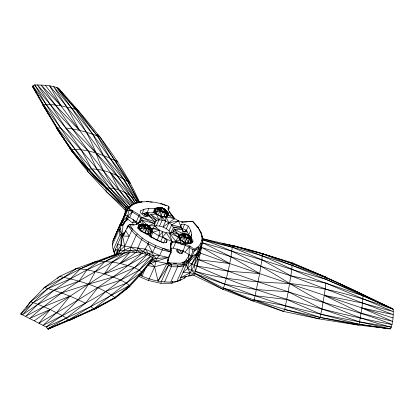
<?xml version="1.0" encoding="UTF-8"?>
<svg xmlns="http://www.w3.org/2000/svg" width="414" height="414" viewBox="0 0 414 414"><rect width="100%" height="100%" fill="white"/><g stroke="black" fill="none" stroke-linecap="round" stroke-linejoin="round"><path stroke-width="0.62" d="M172.824 216.703L174.589 219.022L174.589 218.53L169.326 211.864L167.184 216.563M22.196 313.791L21.368 314.749L20.7 313.926L30.553 301.702L47.915 288.558L70.406 278.85L86.919 269.918L104.871 261.601L119.185 253.891L121.012 245.414L122.647 234.94L119.092 229.786C119.087 221.449 127.419 215.389 126.348 206.933L109.493 187.801L91.468 168.607L57.303 128.102L42.921 105.094L32.592 86.578L32.856 85.884L34.729 84.875C42.668 85.191 51 85.067 58.436 88.192C89.626 122.917 120.764 158.898 139.44 202.187M222.411 243.551C282.519 255.071 337.752 282.42 392.508 308.678L393.181 309.227C393.409 315.81 393.077 322.661 390.625 328.84L358.208 325.068L320.146 317.44L255.096 295.725L224.905 284.242L194.989 273.576L190.062 272.852L187.62 268.474L188.67 262.512L188.028 261.167L189.131 254.574L189.234 247.127L190.207 246.206L194.083 249.181L194.544 250.77C191.739 256.261 190.088 263.666 183.718 266.083C178.698 266.502 173.171 267.848 168.462 265.457L166.94 263.501L155.964 261.275L150.981 261.032M182.641 234.769L183.117 233.687L182.579 229.558L181.135 227.214L180.442 225.216L181.679 224.186L184.644 224.331L188.282 226.096L190.709 230.287L191.734 234.257L191.294 238.009L193.048 241.015L191.237 243.592L185.477 243.023L180.442 240.058L175.702 241.248L172.038 241.548L170.335 243.23L170.853 244.032L171.168 252.323L169.088 257.022L168.41 257.477L156.616 258.512L153.356 255.635L143.141 251.376L136.837 250.501L117.835 250.315L115.439 249.192L116.758 254.098L117.835 250.315L121.012 245.414C120.784 239.887 122.135 234.277 120.51 228.875C120.541 225.904 121.571 223.156 122.984 220.584C124.19 210.591 131.341 201.287 142.183 201.887L136.46 203.134L132.076 205.163L128.868 208.475L129.184 210.1L127.512 216.134L125.023 221.583L120.619 223.363L114.6 237.243L124.842 214.235L125.09 214.312L125.261 208.299L126.348 206.933L128.563 206.705L128.945 207.709M139.735 275.025C149.33 279.75 160.068 282.281 170.785 282.1L177.58 266.771L177.642 265.001L183.681 264.215L186.497 264.613L187.62 268.474L191.496 270.373L195.475 271.372C226.096 280.299 258.005 282.162 289.702 283.512C325.254 287.109 359.719 296.978 393.181 309.227L326.103 279.409L292.144 265.41L262.409 253.73L232.513 245.6L202.907 238.754C201.375 251.179 198.078 263.661 193.975 275.424L188.546 276.014L180.706 277.675L190.062 272.852C194.238 266.647 196.572 259.521 200.35 253.099L199.527 251.707L199.025 249.694M113.762 250.398L113.695 251.603L115.263 254.884M122.974 224.331L122.575 231.561L123.884 234.293M154.81 226.137L156.357 225.811L159.566 226.06L163.023 227.069L165.662 221.097L165.952 217.029L168.286 215.503L171.945 215.156L174.589 219.022M150.127 227.353L152.14 228.828L152.921 232.264L159.059 235.871L165.569 238.645L163.654 242.956L157.144 240.187L159.059 235.871L159.473 230.127L156.751 228.021L154.929 225.728L154.246 223.524L154.753 221.645L156.378 220.383C160.663 219.027 165.207 220.621 168.948 222.763C173.818 225.371 174.294 231.266 178.786 234.34L178.284 237.077L175.702 241.248L175.733 242.454L173.233 248.105L170.842 248.302M171.018 248.524L170.496 247.608L171.324 250.594L163.002 248.364L159.581 255.521L156.616 258.512L154.598 266.771L158.029 281.08L166.94 263.501L168.41 257.477L170.822 252.033L170.335 243.23M125.09 214.312L125.214 213.21M225.594 244.27C261.032 251.495 291.891 271.6 325.89 283.16L324.297 295.342L321.906 308.999L320.146 317.44L318.966 318.868L283.518 311.437L253.254 301.097L223.063 289.376L193.975 275.424M115.718 254.745C112.675 250.408 111.242 244.457 113.477 239.478L120.619 223.363L120.976 225.092L122.554 225.733M151.426 230.443L152.14 228.828C159.121 228.554 165.015 234.764 172.053 232.497L178.284 237.077L180.442 240.058L180.639 243.96L185.772 244.213L190.207 246.206M148.248 228.399L148.828 226.458L148.59 225.495C145.961 223.513 142.83 224.792 140.067 225.682L138.649 228.29L139.052 229.366M165.76 217.159L161.01 216.305L155.064 213.691L154.256 211.538L155.68 208.93C158.438 208.045 161.569 206.767 164.198 208.744L164.317 210.617L165.44 212.056L166.687 216.196L166.262 217.272M188.008 237.791L188.582 235.856L188.344 234.888C185.715 232.911 182.584 234.189 179.826 235.074L178.403 237.683L179.826 235.074L184.706 233.724L187.501 235.447L189.653 236.089L191.175 238.221L191.785 240.746L190.409 243.416L183.345 242.206M179.407 239.385L183.35 234.07L184.484 235.488L185.156 242.449L180.871 240.462M139.647 229.993L143.591 224.678L144.729 226.096L145.402 233.056L150.649 234.024L152.026 231.354L151.415 228.828L148.59 225.495L147.741 226.049L146.83 228.109M147.42 265.457L154.598 266.771L166.94 263.501L167.654 262.248L168.022 259.852M200.935 246.107L201.608 247.401C196.893 256.675 191.661 266.14 183.055 272.371L190.062 272.852L188.546 276.014L194.989 273.576L223.063 289.376C227.69 275.305 230.867 260.225 232.456 245.424L262.233 253.772L292.268 262.792L291.823 269.473L288.227 291.751L284.723 309.46L283.518 311.437L223.808 288.299L194.989 273.576L191.496 270.373L191.961 263.889L198.886 248.255L201.463 245.124L202.72 241.362L202.591 237.087L201.09 232.477L198.28 227.7L192.505 221.211L181.596 222.121L187.49 221.852M177.642 265.001L171.598 264.856L168.746 263.702L167.654 262.248L168.41 257.477L159.581 255.521L145.226 249.104L124.723 246.242L121.012 245.414L117.783 243.893L117.835 250.315L116.758 254.098M165.569 238.645L167.033 240.43L166.697 242.216L163.934 242.889L157.636 240.446L151.721 237.31L146.189 233.429L141.666 231.69L137.929 228.047L139.021 224.859L143.622 224.429L142.064 220.212L141.769 217.547L139.358 214.83L128.868 208.475L127.253 208.785L127.569 210.41L125.489 215.109L122.984 220.584L121.939 220.631L122.006 222.582L124.076 223.539L123.481 224.983M182.853 241.678L185.772 244.213L183.035 251.117L173.233 248.105M178.455 221.335L178.543 220.895L174.589 218.53L168.286 215.503L168.379 213.867L167.851 212.108L164.581 209.474M200.474 246.879L199.527 251.707L197.395 258.496L196.966 266.078C259.04 294.245 325.295 311.54 392.017 324.555C358.389 310.655 322.687 303.177 288.227 291.751C258.02 282.079 228.073 271.62 198.668 259.718L196.143 257.13L198.363 251.407M186.579 243.235L188.406 242.966L190.109 237.3L189.653 236.089L188.344 234.888L187.501 235.447L186.357 238.019M171.412 214.85L169.647 212.532L168.032 208.904L168.721 206.265C161.698 203.616 154.277 201.556 146.722 201.69L147.948 201.809M168.721 206.265L169.135 207.885L168.57 210.064L168.032 208.904M172.985 232.057L174.206 229.361L183.117 233.687L178.786 234.34L172.053 232.497L173.699 231.219L174.206 229.361L182.579 229.558L173.502 227.151L170.827 233.098L169.01 230.815L166.304 228.719L163.023 227.069L174.589 218.53L165.952 217.029L161.424 216.822L156.311 214.038C150.862 214.126 145.795 216.346 140.75 218.147L138.747 222.67M148.331 264.391L152.471 259.635L156.616 258.512L152.611 257.953C142.54 250.128 128.744 252.706 117.017 253.834L76.393 268.52L47.915 288.558L33.311 302.603L20.7 313.926L38.921 323.267C74.494 301.884 111.428 281.965 141.93 253.363C144.351 249.709 147.57 246.418 148.491 241.947C140.496 237.941 134.855 230.996 128.112 225.387L124.009 234.267M167.654 262.248L169.088 257.022M182.496 230.588L184.923 231.866L186.491 231.498L186.838 230.298M143.591 232.813L145.402 233.056L146.649 228.854L147.679 228.052L150.349 227.907L151.415 228.828L150.204 227.4M159.804 216.144L161.01 216.305L162.661 211.657L165.962 211.156L167.028 212.077L167.639 214.602L167.184 215.673L166.687 216.196L161.822 217.179M185.156 242.449L186.807 237.802L190.109 237.3L191.175 238.221L188.344 234.888M177.254 248.726L176.706 250.563L177.073 251.546C178.32 252.913 180.364 253.891 182.191 253.187L183.578 250.843M177.073 251.546L177.844 249.202M142.261 237.993L135.989 252.457C102.708 276.097 67.306 296.59 34.388 320.757M177.58 266.771C186.491 264.779 190.057 259.418 192.893 251.169L194.544 250.77C198.394 246.796 203.181 242.293 201.68 236.151C200.464 230.2 196.65 225.433 192.505 221.211L189.188 221.707M139.358 214.83L136.403 221.728L137.878 223.384M26.512 307.442L30.553 301.702L44.355 287.528L80.435 268.789L95.499 261.689L99.169 261.244L104.871 261.601L112.22 262.155L120.184 263.418L129.67 252.519L130.431 250.434L130.85 247.287L136.17 235.287L137.293 234.013M146.618 234.371L148.243 234.64L150.349 227.907L149.894 226.696L147.741 226.049L144.947 224.331L140.067 225.682L138.649 228.29L140.067 225.682M178.134 252.519L179.298 249.564M190.409 243.416L191.785 240.746L190.109 237.3L188.463 236.761L189.653 236.089M170.785 282.1L176.975 281.297L183.718 266.083C183.185 261.431 188.111 258.859 189.131 254.574L183.035 251.117M154.246 225.273L156.378 220.383L150.717 214.561L158.971 219.834L156.357 225.811M154.277 222.732L154.753 221.645L148.636 215.601L146.339 216.134L143.637 215.373L141.008 213.443L140.134 211.005L144.01 209.256L148.895 208.423L154.867 208.552L157.636 207.285L161.331 207.994M159.566 226.06L162.195 220.082L161.424 216.822L158.971 219.834L156.311 214.038M112.779 241.243L119.574 225.915L124.076 223.539L125.023 221.583L122.984 220.584L132.257 211.885L132.873 210.742L129.184 210.1L127.569 210.41M112.297 245.119L119.092 229.786L120.51 228.875M113.229 249.906L119.972 234.691L121.416 233.548L123.496 233.91M127.124 220.129L128.619 216.75M114.135 252.136L121.224 236.135L122.647 234.94L123.724 234.836L122.642 236.037L121.224 236.135L119.972 234.691L119.092 229.786M136.403 221.728L129.753 217.536L132.257 211.885L129.184 210.1M127.057 228.549L128.097 226.199M124.143 222.986L127.647 218.949L132.568 223.042L133.686 220.527L133.044 219.436M144.01 209.256L142.095 213.572L146.986 212.734L152.957 212.863L154.619 212.103M137.588 228.093L139.021 224.859M140.403 226.06L141.117 224.44L137.246 223.907L136.17 224.238L142.064 220.212L154.246 223.524L148.673 225.666M146.986 212.734L148.895 208.423M148.931 212.636L148.171 214.348L148.688 216.155M144.269 227.126L144.729 226.096L143.073 225.578L139.114 227.281L139.389 229.806M144.838 227.472L145.754 225.418L146.779 224.631L147.663 225.568M145.236 227.638L146.365 225.097M152.957 212.863L154.867 208.552M147.927 228.492L148.828 226.458M156.916 208.899L157.636 207.285M160.451 210.721L161.362 208.666L162.386 207.88L163.354 209.303L165.507 209.945L167.028 212.077L165.579 210.969M160.849 210.886L161.977 208.345L160.56 207.58L155.68 208.93L154.256 211.538L155.68 208.93M149.62 236.347L150.556 234.231L150.991 237.683M157.144 240.187L151.012 236.575L152.921 232.264L159.473 230.127M162.21 211.875L163.354 209.303L164.198 208.744L165.507 209.945L167.639 214.602L166.687 216.196L165.962 211.156L164.317 210.617L165.507 209.945M163.763 211.233L164.436 209.707M167.132 213.727L167.851 212.108M146.064 267.056L142.028 276.169L141.303 273.152M160.668 241.491L162.583 237.175L166.185 232.782L172.038 241.548L172.146 242.749L170.899 245.574M138.975 276.438L148.336 280.485L149.123 278.715M149.211 278.922L154.598 266.771L150.887 263.32L150.489 261.581M166.076 242.583L167.033 240.43M180.721 226.344L181.679 224.186M178.305 235.421L178.786 234.34L173.699 231.219M181.544 228.59L182.729 228.647L184.644 224.331M161.32 281.577L168.462 265.457L168.746 263.702L167.515 261.363M148.336 280.485L160.772 283.285L161.553 281.515M189.234 236.301L188.794 234.598L186.372 230.407L188.282 226.096M184.028 236.518L184.484 235.488L182.833 234.971L178.874 236.673L179.143 239.204M164.596 281.955L171.391 266.621L171.598 264.856L170.847 263.454L168.182 262.321L171.598 264.856L168.462 265.457L158.029 281.08M184.597 236.865L185.508 234.81L186.533 234.024L187.501 235.447M184.996 237.031L186.124 234.49M188.794 234.598L190.709 230.287M187.682 237.884L188.582 235.856M190.3 237.491L191.734 234.257M160.772 283.285L171.841 283.238L172.628 281.468M192.329 242.635L193.048 241.015M176.975 281.297L179.402 280.614L186.497 264.613L186.378 259.863L188.028 261.167L192.132 256.214L196.412 253.844L188.67 262.512L186.403 262.761L184.815 261.436L182.222 262.849L183.681 264.215M179.402 280.614L184.551 278.11L185.234 276.568M200.997 245.248L202.72 241.362L201.804 240.363M166.304 228.719L168.948 222.763L165.952 217.029M169.01 230.815L171.707 224.895L178.543 220.895L182.662 221.925M179.604 253.223L180.97 250.366M113.477 239.478L114.352 237.822M178.403 237.683L179.826 235.074M181.089 253.466L182.657 250.641M124.009 234.334L124.857 232.828M125.426 231.819L125.991 230.815M114.657 237.279L115.278 236.187M161.362 208.666L159.204 207.926L155.648 212.351L155.064 213.691L154.727 210.529L158.686 208.827L161.362 208.666L160.56 207.58M165.962 211.156L164.26 216.822L164.089 212.403L163.292 211.3L165.44 212.056C163.194 212.925 160.673 211.72 159.136 210.038L158.686 208.827L160.337 209.344L161.01 216.305M182.191 253.187L182.61 252.452M122.642 236.037L125.701 230.831L129.173 236.197L122.642 236.037L124.723 246.242L123.838 253.063C110.621 264.991 93.812 271.47 79.053 281.163C61.665 292.196 45.442 304.916 29.834 318.325L50.229 309.522C56.413 313.15 63.947 315.24 68.905 320.591L94.361 309.284L115.563 297.961L129.841 286.384L142.323 272.567L152.471 259.635L153.356 255.635L152.476 252.597L148.005 243.711C140.191 239.116 132.703 233.372 128.112 225.387L129.551 224.543L134.11 224.874L133.556 225.045L137.246 223.907L142.064 220.212L147.648 225.444M171.168 252.323L163.002 248.364L155.809 245.606L152.476 252.597L148.616 253.497L127.786 265.534L104.375 273.866C95.168 271.589 85.884 269.141 76.393 268.52L59.58 276.423L44.355 287.528L43.134 288.998M184.923 231.866L186.165 229.832M201.013 245.186L202.539 242.749L261.912 259.811L291.823 269.473L326.103 279.409L362.892 294.613L390.164 307.907L325.937 277.152L292.268 262.792M148.243 234.64L150.649 234.024L151.074 232.947L149.832 228.807L148.476 229.154L145.692 227.415L144.838 227.99L142.219 231.483L140.01 230.65M164.089 212.403L161.305 210.664L160.446 211.238L157.827 214.737L155.648 212.351L154.727 210.529M188.406 242.966L188.235 238.547L186.403 238.247L184.592 237.382L179.795 238.495L183.288 236.182L185.451 236.808L188.406 242.966L190.833 242.34L189.591 238.2L188.235 238.547L185.451 236.808L184.592 237.382L181.979 240.881L179.795 238.495L178.874 236.673M168.881 208.216L169.135 207.885M137.991 248.038L143.141 251.376L147.048 254.62C134.56 268.246 120.914 280.806 105.787 291.456C86.324 304.016 64.32 312.28 46.239 326.956L47.817 328.68L66.323 318.092L85.398 303.312L97.766 287.808L120.784 280.076L139.239 270.099L152.611 257.953L141.867 272.014L129.422 285.489L114.838 297.625L94.361 309.284L90.723 306.577L66.323 318.092L46.239 326.956L38.921 323.267L50.229 309.522L37.886 304.29L30.553 301.702M114.15 255.236L117.017 253.834L119.962 250.341L124.723 246.242L131.647 230.614L132.842 229.418L129.551 224.543L129.794 224.766M185.068 252.028L189.234 247.127L192.427 249.58L192.893 251.169M180.996 279.45L180.219 280.345L171.841 283.238M184.551 278.11L186.243 276.205M159.059 235.871L162.769 231.783L162.583 237.175L172.038 241.548L169.45 233.035L178.284 237.077M151.576 232.425L151.074 232.947L146.214 233.931M191.33 241.817L190.833 242.34L190.109 237.3M137.246 223.907L141.034 220.76L140.75 218.147L138.907 216.077L132.257 211.885M129.67 252.519L112.22 262.155L104.375 273.866C112.95 277.147 122.208 279.538 129.422 285.489L129.841 286.384L114.838 297.625L93.761 308.797L68.905 320.591L48.143 329.125L47.817 328.68L68.558 320.032L90.723 306.577L105.787 291.456L126.348 283.176L141.867 272.014L152.471 259.635L155.964 261.275L168.41 257.477M170.853 244.032L172.146 242.749L175.733 242.454L180.794 242.739L185.772 244.213M139.099 275.693L142.323 272.567C136.351 266.973 127.719 265.804 120.184 263.418L141.93 253.363L130.85 247.287L124.117 250.222L119.185 253.891L99.169 261.244L80.435 268.789L70.406 278.85L53.872 290.374L33.311 302.603L22.599 314.718L37.886 304.29L53.872 290.374L79.053 281.163L86.919 269.918L99.169 261.244L117.017 253.834M57.246 278.632L59.58 276.423C79.09 280.728 99.329 285.841 115.563 297.961M127.253 208.785L132.076 205.163L130.772 205.147M140.77 273.711L142.323 272.567L129.422 285.489L90.723 306.577M125.639 289.37L129.841 286.384L128.785 286.845M75.343 269.25L76.393 268.52M159.204 207.926L160.337 209.344L155.648 212.351L160.446 211.238M144.729 226.096L140.041 229.097L139.114 227.281M94.361 309.284L100.411 305.76M194.544 250.77L198.886 248.255L198.135 246.837L194.083 249.181L192.427 249.58M184.706 233.724L185.508 234.81L182.833 234.971L183.288 236.182L184.484 235.488M144.947 224.331L145.754 225.418L143.073 225.578L143.529 226.789L145.692 227.415L148.652 233.574L148.476 229.154L147.679 228.052L149.832 228.807L148.704 227.369L149.894 226.696M157.129 208.853L159.328 208.185M141.029 225.873L142.494 225.056M92.648 263.18L95.499 261.689M180.706 277.675L181.751 277.142M148.347 264.587L155.964 261.275M68.905 320.591L74.67 317.74M47.092 328.437L48.143 329.125L53.908 326.377M48.143 329.125L93.761 308.797L126.348 283.176L139.239 270.099L150.68 256.359L153.356 255.635L159.581 255.521M132.568 223.042L135.554 222.013M184.913 261.746L180.727 263.19L168.41 262.957M184.137 232.037L185.348 231.736L187.237 231.975M263.418 254.289L262.233 253.772L261.912 259.811L259.666 273.545L255.096 295.725L254.144 299.783L253.254 301.097L223.808 288.299L255.096 295.725L286.736 299.498L320.85 314.257L359.062 324.276L389.46 328.939M148.476 229.154L146.649 228.854L144.838 227.99L140.041 229.097L142.219 231.483L145.402 233.056M168.948 222.763L178.543 220.895L181.135 227.214L173.502 227.151M160.591 203.885L161.372 203.735L166.102 205.639M124.557 221.78L125.82 221.547M156.751 228.021L152.14 228.828L154.929 225.728L148.735 225.868M149.081 263.625L150.887 263.32M145.78 214.633L148.171 214.348L149.542 215.642M160.554 208.066L162.386 207.88M143.104 224.999L144.331 224.874M182.253 234.453L183.474 234.329M185.312 234.148L186.533 234.024M130.534 205.872C105.311 181.529 85.372 152.512 60.527 127.843L56.666 128.262L42.921 105.094L46.026 104.266L50.099 104.426L61.096 105.824L71.798 108.22L77.848 110.176L97.481 136.077L115.056 160.56L130.156 183.128C117.648 175.091 102.351 167.391 87.235 169.259L72.269 151.783L56.666 128.262L57.789 129.24M184.789 231.633L186.491 231.498M188.981 221.635L190.849 221.537M140.527 201.954L148.29 201.628M135.145 203.124L136.46 203.134M173.383 263.511L176.55 263.589M130.42 224.812L132.93 224.999M359.104 293.169L362.892 294.613C362.912 304.559 360.884 314.5 359.062 324.276L358.208 325.068L318.966 318.868L284.723 309.46L254.144 299.783L285.484 305.708L320.85 314.257L359.575 321.859L390.625 328.84L359.062 324.276L320.146 317.44L284.723 309.46M149.796 201.985L152.259 202.223M166.94 263.501L168.746 263.702L167.494 261.446M198.668 259.718L229.656 263.542L361.841 307.938L393.015 317.936M182.936 231.39L185.348 231.736M129.753 217.536L125.489 215.109L124.842 214.235L126.337 211.156L125.261 208.299C107.542 188.624 87.095 171.448 71.7 149.754C57.427 129.292 44.945 107.687 32.856 85.884L46.026 104.266L65.79 127.978C77.661 129.385 89.284 132.563 100.281 137.236L127.667 181.26L139.363 202.26M158.107 208.309L159.188 208.48M392.508 308.678L363.068 295.855L325.89 283.16L290.923 275.853L201.608 247.401L229.656 263.542L200.35 253.099M159.136 210.038L161.305 210.664L162.257 212.103M170.822 252.033L162.071 249.906L154.888 247.153L148.005 243.711M171.707 224.895L181.135 227.214M192.132 256.214L190.813 255.868L189.131 254.574M202.907 238.754C257.115 254.377 312.306 268.484 362.669 294.592M44.355 287.528C58.498 291.477 72.347 296.553 85.398 303.312M180.794 242.739L175.702 241.248L169.45 233.035M175.733 242.454L185.539 245.466L189.234 247.127M321.678 275.827L325.937 277.152L326.103 279.409M154.753 221.645L141.769 217.547L154.246 223.524M262.233 253.772L292.18 263.366L325.937 277.152M148.704 227.369L150.349 227.907L152.026 231.354L151.074 232.947L150.349 227.907M183.35 234.07L185.508 234.81M143.591 224.678L145.754 225.418M135.989 252.457L130.431 250.434L104.871 261.601L95.246 271.574L88.539 284.201L78.174 299.793L62.157 315.603L43.035 325.378L56.558 312.705L69.95 296.129L43.744 306.665L25.761 316.239L37.886 304.29L61.515 292.952L88.539 284.201L113.11 277.023L134.431 267.713L150.68 256.359L145.226 249.104M43.858 105.487L42.921 105.094L49.018 114.885M188.67 262.512L194.399 265.405L196.966 266.078L227.995 271.154L259.666 273.545L230.945 256.773L202.539 242.749M325.89 283.16L393.3 311.571L362.421 303.074L324.297 295.342L361.08 313.15L392.596 321.373L361.841 307.938L393.228 314.619L290.923 275.853L261.912 259.811L232.445 247.308L202.922 239.903C233.905 249.984 262.181 266.352 289.702 283.512C321.186 303.048 355.372 318.071 391.334 327.138L359.575 321.859L321.906 308.999L288.227 291.751L256.411 289.583L224.905 284.242L195.475 271.372L194.399 265.405L196.143 257.13L201.463 245.124L200.671 243.753M232.456 245.424L234.2 246.185M182.729 228.647L186.372 230.407M145.298 212.946L148.171 214.348L146.297 212.775M148.491 241.947L155.809 245.606M121.416 233.548L123.589 234.634M139.627 222.064L143.622 224.429M128.335 208.118L126.348 206.933C101.006 182.714 75.508 158.081 56.666 128.262L72.269 151.783L88.078 171.95L106.181 191.454L125.054 209.991M144.181 214.09L145.185 214.706L143.881 213.464M148.636 215.601L156.378 220.383M161.977 208.345L163.354 209.303M190.207 237.481L191.175 238.221M149.966 227.716L151.415 228.828M147.674 216.331L143.767 213.189M125.385 209.37L125.261 208.299L106.181 191.454L106.01 188.096L88.099 168.793L60.527 127.843L43.449 104.721L32.592 86.578L36.282 92.581M133.686 220.527L137.391 223.803M183.288 236.182L184.592 237.382M143.529 226.789L144.838 227.99M161.424 216.822L165.662 221.097M201.68 236.151L202.591 237.087M133.727 203.688L125.012 192.51L79.571 130.348L55.279 105.032L37.467 84.896L65.79 127.978L88.28 151.038L103.303 170.723L119.201 190.212L131.854 204.614M126.482 217.329L127.745 218.628M71.218 103.283L73.428 105.58M74.313 106.501L77.848 110.176M97.621 134.41L100.281 137.236M125.261 208.299L106.652 187.909L91.468 168.607L81.16 149.697L65.79 127.978M193.048 221.935L198.28 227.7M116.701 160.554L117.969 161.983C103.412 154.877 87.483 148.636 71.048 149.63L87.235 169.259L88.078 171.95L106.01 188.096C118.435 187.216 130.265 194.575 139.218 202.581M164.198 208.744L167.028 212.077M148.59 225.495L149.397 226.448M134.322 203.823L125.012 192.51L132.558 204.164M200.081 231.25L201.09 232.477M58.436 88.192L97.481 136.077L110.114 158.267L139.12 202.824M128.951 181.648L130.156 183.128M45.416 85.367L79.571 130.348L66.783 106.983L53.582 86.567L71.798 108.22L92.777 134.307L110.114 158.267L127.667 181.26L139.078 202.829M130.7 205.701L119.201 190.212L110.486 172.804L130.431 195.651L135.559 202.953M188.235 238.547L187.438 237.445L189.591 238.2L188.463 236.761M171.769 215.285L169.326 211.864L169.647 212.532M146.779 224.631L147.741 226.049M135.409 203.036C109.182 162.324 80.839 123.005 49.716 85.874L61.096 105.824L41.146 85.103L88.28 151.038L96.804 169.103L109.493 187.801L128.563 206.705C114.606 190.911 102.812 173.109 96.048 153.025C86.557 129.137 72.041 107.764 56.599 87.37L75.612 109.353L92.777 134.307L103.572 155.586L123.186 178.781L137.246 202.829M63.321 137.691L64.356 139.316M65.386 140.946L72.269 151.783M115.439 249.192L116.08 250.211M49.696 115.972L50.373 117.058M60.527 127.843L46.026 104.266L34.729 84.875C64.398 126.208 105.943 157.232 135.011 199.02L137.329 202.886M37.286 94.221L37.959 95.308M126.177 218.281L126.901 220.709M171.945 215.156L172.115 215.777M150.36 233.713L151.012 236.575"/></g></svg>
